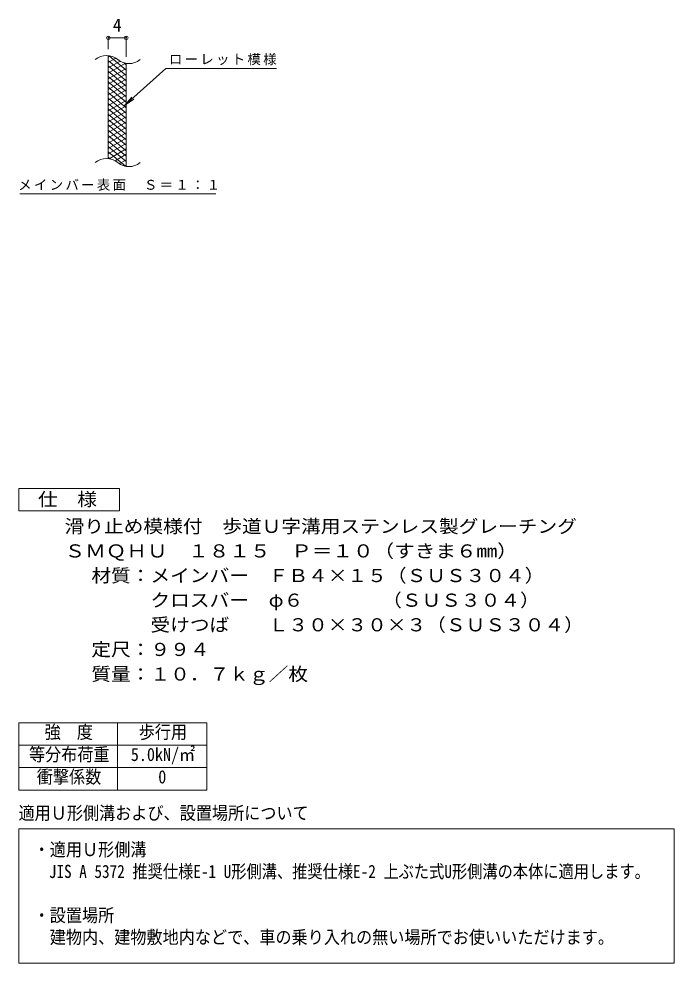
# Model space of a CAD drawing. Units: millimetres at full size, sheet at 1:10, with parts at other scales. Extents: x -1607 to 1854, y -1375 to 1187.
# Drawn here: x 391 to 1854, y -1107 to 1002 of the extents above; entities that cross this region are included whole.
import ezdxf
from ezdxf.enums import TextEntityAlignment as Align

# ---------------------------------------------------------------- set-up
doc = ezdxf.new("R2010")
doc.units = ezdxf.units.MM
doc.header["$LTSCALE"] = 10
doc.header["$PDMODE"] = 32
doc.header["$PDSIZE"] = 8
for name, color, linetype, lineweight in [('A-4', 2, 'Continuous', 9), ('A-5', 7, 'Continuous', 9), ('C-2', 3, 'Continuous', 9), ('C-4', 7, 'Continuous', 9), ('C-5', 7, 'Continuous', 9), ('C-9', 6, 'Continuous', 5)]:
    doc.layers.add(name, color=color, linetype=linetype, lineweight=lineweight)
doc.styles.add('ＭＳ ゴシック', font='')
doc.styles.get('ＭＳ ゴシック').set_extended_font_data('MS Gothic')

msp = doc.modelspace()

# ---------------------------------------------------------------- linework, layer by layer
at = {"layer": 'A-4'}
for p, q in [((390.76, -570.52), (810.76, -570.52)), ((390.76, -570.52), (390.76, -720.52)), ((610.76, -570.52), (610.76, -720.52)), ((810.76, -570.52), (810.76, -720.52)), ((390.76, -620.52), (810.76, -620.52)), ((390.76, -670.52), (810.76, -670.52)), ((390.76, -720.52), (810.76, -720.52)), ((390.76, -1107.12), (390.76, -807.46))]:
    msp.add_line(p, q, dxfattribs=at)
msp.add_lwpolyline([(390.76, -807.46), (1854.19, -807.46), (1854.19, -1107.12), (390.76, -1107.12)], dxfattribs=at)
at = {"layer": 'A-5'}
msp.add_lwpolyline([(390.76, -97.07), (390.76, -47.07), (615.76, -47.07), (615.76, -97.07)], close=True, dxfattribs=at)
at = {"layer": 'C-2'}
for p, q in [((590.48, 689.2), (590.48, 919.2)), ((630.48, 671.99), (630.48, 901.99))]:
    msp.add_line(p, q, dxfattribs=at)
for centre, start, end in [((586.51, 879.95), 50.82628, 129.17371), ((636.68, 941.52), 230.82628, 309.17371), ((586.51, 649.95), 50.82628, 129.17371), ((636.68, 711.52), 230.82628, 309.17371)]:
    msp.add_arc(centre, 39.71, start, end, dxfattribs=at)
at = {"layer": 'C-4'}
for p, q in [((590.48, 934.2), (590.48, 962.43)), ((590.48, 959.43), (630.48, 959.43)), ((630.48, 916.99), (630.48, 962.43))]:
    msp.add_line(p, q, dxfattribs=at)
for p in [(590.48, 959.43), (630.48, 959.43)]:
    msp.add_point(p, dxfattribs=at)
at = {"layer": 'C-5'}
for p, q in [((718.8, 891.1), (965.87, 891.1)), ((626.82, 807.97), (647.4, 822.17)), ((392.85, 611.03), (830.89, 611.03))]:
    msp.add_line(p, q, dxfattribs=at)
msp.add_lwpolyline([(718.8, 891.1), (626.82, 807.97), (643.02, 827.01)], dxfattribs=at)
at = {"layer": 'C-9'}
for p, q in [((595.01, 918.74), (590.48, 916.13)), ((607.26, 913.81), (590.48, 904.13)), ((630.48, 875.38), (590.48, 908.95)), ((616.65, 907.23), (590.48, 892.13)), ((630.48, 887.38), (592.56, 919.2)), ((629.25, 902.51), (590.48, 880.13)), ((630.48, 863.38), (590.48, 896.95)), ((630.48, 891.22), (590.48, 868.13)), ((630.48, 899.38), (625.76, 903.34)), ((630.48, 851.38), (590.48, 884.95)), ((630.48, 879.22), (590.48, 856.13)), ((630.48, 839.38), (590.48, 872.95)), ((630.48, 867.22), (590.48, 844.13)), ((630.48, 827.38), (590.48, 860.95)), ((630.48, 855.22), (590.48, 832.13)), ((630.48, 815.38), (590.48, 848.95)), ((630.48, 843.22), (590.48, 820.13)), ((630.48, 803.38), (590.48, 836.95)), ((630.48, 831.22), (590.48, 808.13)), ((630.48, 791.38), (590.48, 824.95)), ((630.48, 819.22), (590.48, 796.13)), ((630.48, 779.38), (590.48, 812.95)), ((630.48, 807.22), (590.48, 784.13)), ((630.48, 767.38), (590.48, 800.95)), ((630.48, 795.22), (590.48, 772.13)), ((630.48, 755.38), (590.48, 788.95)), ((630.48, 783.22), (590.48, 760.13)), ((630.48, 743.38), (590.48, 776.95)), ((630.48, 771.22), (590.48, 748.13)), ((630.48, 731.38), (590.48, 764.95)), ((630.48, 759.22), (590.48, 736.13)), ((630.48, 719.38), (590.48, 752.95)), ((630.48, 747.22), (590.48, 724.13)), ((630.48, 707.38), (590.48, 740.95)), ((630.48, 735.22), (590.48, 712.13)), ((630.48, 695.38), (590.48, 728.95)), ((630.48, 723.22), (590.48, 700.13)), ((630.48, 683.38), (590.48, 716.95)), ((629.1, 672.54), (590.48, 704.95)), ((630.48, 711.22), (592.38, 689.23)), ((630.48, 699.22), (605.53, 684.81)), ((595.67, 688.59), (590.48, 692.95)), ((630.48, 687.22), (614.98, 678.27)), ((630.48, 675.22), (626.76, 673.07))]:
    msp.add_line(p, q, dxfattribs=at)

# ---------------------------------------------------------------- texts
at = {"layer": 'A-5', "color": 2, "style": 'ＭＳ ゴシック'}
for s, width, p in [('仕\u3000様', 1.1, (433.3, -94.64)), ('滑り止め模様付\u3000歩道Ｕ字溝用ステンレス製グレーチング', 1.1, (492.85, -154.99)), ('ＳＭＱＨＵ\u3000１８１５\u3000Ｐ＝１０（すきま６mm）', 1.15, (492.85, -209.99)), ('材質：メインバー\u3000ＦＢ４×１５（ＳＵＳ３０４）', 1.1, (552.56, -264.99)), ('\u3000\u3000\u3000クロスバー\u3000φ６\u3000\u3000\u3000\u3000（ＳＵＳ３０４）', 1.1, (552.56, -319.99)), ('\u3000\u3000\u3000受けつば\u3000\u3000Ｌ３０×３０×３（ＳＵＳ３０４）', 1.1, (552.56, -374.99)), ('定尺：９９４', 1.1, (552.56, -429.99)), ('質量：１０．７ｋｇ／枚', 1.1, (552.56, -485))]:
    msp.add_text(s, height=29.33, dxfattribs=dict(at, width=width)).set_placement(p, align=Align.BOTTOM_LEFT)
at = {"layer": 'A-5', "style": 'ＭＳ ゴシック'}
for s, width, p in [('強\u3000度', 0.9, (448.26, -614.52)), ('歩行用', 0.9, (658.26, -614.52)), ('等分布荷重', 0.9, (413.26, -664.52)), ('5.0kN/㎡', 0.9, (640.76, -664.52)), ('衝撃係数', 0.9, (430.76, -714.52)), ('0', 0.9, (702.01, -714.52)), ('適用Ｕ形側溝および、設置場所について', 0.9, (389.87, -795.33)), ('・適用Ｕ形側溝', 0.9, (423.7, -876.88)), ('\u3000JIS A 5372 推奨仕様E-1 U形側溝、推奨仕様E-2 上ぶた式U形側溝の本体に適用します。', 0.85, (423.7, -925.82)), ('・設置場所', 0.9, (423.7, -1023.7)), ('\u3000建物内、建物敷地内などで、車の乗り入れの無い場所でお使いいただけます。', 0.9, (423.7, -1072.64))]:
    msp.add_text(s, height=29.33, dxfattribs=dict(at, width=width)).set_placement(p, align=Align.BOTTOM_LEFT)
at = {"layer": 'C-4', "color": 2, "style": 'ＭＳ ゴシック'}
msp.add_text('4', height=29.33, dxfattribs=at).set_placement((600.48, 964.43), align=Align.BOTTOM_LEFT)
at = {"layer": 'C-5', "char_height": 21.99, "attachment_point": 7, "style": 'ＭＳ ゴシック'}
for s, insert in [('\\T1.17;ローレット模様', (725.87, 898.18)), ('\\T1.17;メインバー表面\u3000Ｓ＝１：１', (389.29, 617.73))]:
    msp.add_mtext(s, dxfattribs=dict(at, insert=insert))

doc.saveas('drawing.dxf')
